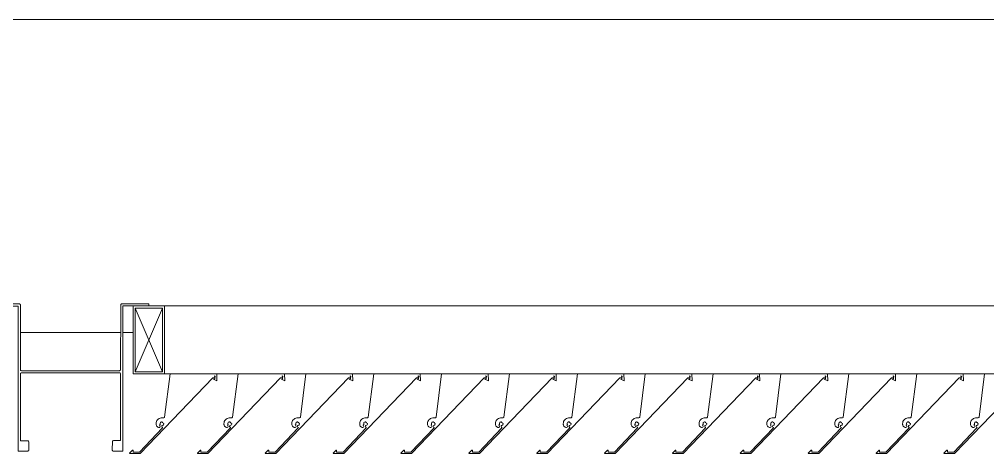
# Model space of a CAD drawing. Header units: millimetres. Extents: x -220592 to 404889, y -217665 to 38245.
# Drawn here: x 7576.42 to 7585.69, y -48110.8 to -48106.64 of the extents above; entities that cross this region are included whole.
import ezdxf

# ---------------------------------------------------------------- set-up
doc = ezdxf.new("R2010")
doc.units = ezdxf.units.MM
doc.linetypes.add('XKITLINE00', pattern=[0])
doc.layers.add('000 - 0_HIDE_OBJ_FRAMING_DEF_SUB_1', color=7, linetype='Continuous')
doc.layers.add('Part', color=7, linetype='Continuous', lineweight=0)

# ---------------------------------------------------------------- blocks, each defined once
blk = doc.blocks.new('*A13531')
at = {"layer": '000 - 0_HIDE_OBJ_FRAMING_DEF_SUB_1', "color": 7, "linetype": 'XKITLINE00', "lineweight": 0}
for p, q in [((-162.103449, 103.570891), (-142.373449, 103.570891)), ((-161.218257, 100.570891), (-160.258145, 100.570891)), ((-160.238579, 100.570891), (-160.138405, 100.570891))]:
    blk.add_line(p, q, dxfattribs=at)
blk = doc.blocks.new('*A13559')
at = {"layer": 'Part', "color": 7, "linetype": 'XKITLINE00', "lineweight": 0}
for p, q in [((-161.2248, 100.84434), (-161.488627, 100.845055)), ((-161.488627, 100.845055), (-161.488624, 100.825055)), ((-161.488624, 100.825055), (-161.238624, 100.825099)), ((-161.238624, 100.825099), (-161.238381, 99.435099)), ((-161.220312, 100.840658), (-161.2248, 100.84434)), ((-161.218625, 100.835102), (-161.220312, 100.840658)), ((-161.217755, 100.211276), (-161.218625, 100.835102)), ((-160.257865, 100.839097), (-160.258517, 100.21527)), ((-160.254183, 100.843585), (-160.257865, 100.839097)), ((-160.248627, 100.845272), (-160.254183, 100.843585)), ((-159.988627, 100.845317), (-160.248627, 100.845272)), ((-160.238624, 100.825273), (-159.988624, 100.825317)), ((-160.238381, 99.435273), (-160.238624, 100.825273)), ((-159.988624, 100.825317), (-159.988627, 100.845317)), ((-161.21851, 100.175102), (-161.216826, 100.180658)), ((-161.218399, 99.535102), (-161.21851, 100.175102)), ((-161.214072, 100.206788), (-161.217755, 100.211276)), ((-161.216826, 100.180658), (-161.212339, 100.184342)), ((-161.208516, 100.205104), (-161.214072, 100.206788)), ((-161.212339, 100.184342), (-160.268512, 100.185268)), ((-161.208516, 100.205104), (-160.268516, 100.205268)), ((-160.264689, 100.20603), (-160.268516, 100.205268)), ((-160.268512, 100.185268), (-160.262956, 100.183584)), ((-160.260202, 100.209714), (-160.264689, 100.20603)), ((-160.262956, 100.183584), (-160.259272, 100.179097)), ((-160.258517, 100.21527), (-160.260202, 100.209714)), ((-160.259272, 100.179097), (-160.258399, 99.53527)), ((-161.144572, 99.534354), (-161.218399, 99.535102)), ((-161.140083, 99.530672), (-161.144572, 99.534354)), ((-161.138397, 99.525116), (-161.140083, 99.530672)), ((-161.139143, 99.441289), (-161.138397, 99.525116)), ((-160.337636, 99.529083), (-160.338383, 99.445256)), ((-160.333954, 99.533571), (-160.337636, 99.529083)), ((-160.328399, 99.535258), (-160.333954, 99.533571)), ((-160.258399, 99.53527), (-160.328399, 99.535258)), ((-161.238381, 99.435099), (-161.148381, 99.435115)), ((-161.148381, 99.435115), (-161.142826, 99.436801)), ((-161.142826, 99.436801), (-161.139143, 99.441289)), ((-160.338383, 99.445256), (-160.336697, 99.439701)), ((-160.336697, 99.439701), (-160.332208, 99.436018)), ((-160.332208, 99.436018), (-160.238381, 99.435273))]:
    blk.add_line(p, q, dxfattribs=at)
blk = doc.blocks.new('*A13560')
at = {"layer": 'Part', "color": 7, "linetype": 'XKITLINE00', "lineweight": 0}
for p, q in [((-159.784201, 100.175799), (-159.837231, 99.761793)), ((-159.338531, 100.175791), (-159.784201, 100.175799)), ((-159.357322, 100.138896), (-159.360226, 100.155912)), ((-159.360226, 100.155912), (-159.353653, 100.153876)), ((-159.335909, 100.108106), (-159.338531, 100.175791)), ((-160.072111, 99.410877), (-159.375865, 100.135999)), ((-159.375865, 100.135999), (-159.357322, 100.138896)), ((-159.368984, 100.128764), (-159.369396, 100.123641)), ((-159.369396, 100.123641), (-159.335909, 100.108106)), ((-159.356793, 100.128893), (-159.368984, 100.128764)), ((-159.356793, 100.128893), (-159.353653, 100.153876)), ((-159.918205, 99.708016), (-159.91899, 99.697803)), ((-159.91899, 99.697803), (-159.918892, 99.691004)), ((-159.915582, 99.717917), (-159.918205, 99.708016)), ((-159.911209, 99.727179), (-159.915582, 99.717917)), ((-159.905231, 99.735496), (-159.911209, 99.727179)), ((-159.897844, 99.742592), (-159.905231, 99.735496)), ((-159.889294, 99.748232), (-159.897844, 99.742592)), ((-159.879864, 99.75223), (-159.889294, 99.748232)), ((-159.880851, 99.696314), (-159.880507, 99.702814)), ((-159.879946, 99.690396), (-159.880851, 99.696314)), ((-159.880507, 99.702814), (-159.877909, 99.708782)), ((-159.869865, 99.754453), (-159.879864, 99.75223)), ((-159.877909, 99.708782), (-159.873387, 99.713464)), ((-159.873387, 99.713464), (-159.867513, 99.716266)), ((-159.859629, 99.754828), (-159.869865, 99.754453)), ((-159.867513, 99.716266), (-159.861029, 99.716835)), ((-159.861029, 99.716835), (-159.859923, 99.709129)), ((-159.859923, 99.709129), (-159.852863, 99.710299)), ((-159.849495, 99.753342), (-159.859629, 99.754828)), ((-159.852863, 99.710299), (-159.851919, 99.703134)), ((-159.851919, 99.703134), (-159.844528, 99.700812)), ((-159.843972, 99.753581), (-159.849495, 99.753342)), ((-159.844951, 99.69414), (-159.847741, 99.688064)), ((-159.844528, 99.700812), (-159.844951, 99.69414)), ((-159.839421, 99.756718), (-159.843972, 99.753581)), ((-159.837231, 99.761793), (-159.839421, 99.756718)), ((-159.857075, 99.656928), (-160.078477, 99.425912)), ((-159.918892, 99.691004), (-159.918256, 99.685276)), ((-159.918256, 99.685276), (-159.916537, 99.679775)), ((-159.916537, 99.679775), (-159.913797, 99.674705)), ((-159.913797, 99.674705), (-159.910139, 99.670251)), ((-159.910139, 99.670251), (-159.905696, 99.66658)), ((-159.905696, 99.66658), (-159.900633, 99.663826)), ((-159.900633, 99.663826), (-159.895137, 99.662091)), ((-159.895137, 99.662091), (-159.887367, 99.661595)), ((-159.887367, 99.661595), (-159.881893, 99.664235)), ((-159.887334, 99.683555), (-159.882353, 99.685585)), ((-159.881862, 99.680613), (-159.887334, 99.683555)), ((-159.882353, 99.685585), (-159.879946, 99.690396)), ((-159.881893, 99.664235), (-159.878656, 99.669379)), ((-159.878644, 99.675456), (-159.881862, 99.680613)), ((-159.878656, 99.669379), (-159.878644, 99.675456)), ((-159.864258, 99.6761), (-159.864464, 99.670206)), ((-159.864464, 99.670206), (-159.86061, 99.665742)), ((-159.860101, 99.680283), (-159.864258, 99.6761)), ((-159.86061, 99.665742), (-159.855983, 99.662087)), ((-159.852527, 99.683397), (-159.860101, 99.680283)), ((-159.855983, 99.662087), (-159.857075, 99.656928)), ((-159.847741, 99.688064), (-159.852527, 99.683397)), ((-160.144842, 99.44476), (-160.17373, 99.416111)), ((-160.17373, 99.416111), (-160.171262, 99.41143)), ((-160.139921, 99.443675), (-160.144842, 99.44476)), ((-160.139824, 99.426255), (-160.139921, 99.443675)), ((-160.078477, 99.425912), (-160.139824, 99.426255)), ((-160.171262, 99.41143), (-160.072111, 99.410877))]:
    blk.add_line(p, q, dxfattribs=at)
blk = doc.blocks.new('*A13561')
at = {"layer": 'Part', "color": 7, "linetype": 'XKITLINE00', "lineweight": 0}
for p, q in [((-159.134201, 100.175799), (-159.187231, 99.761793)), ((-158.688531, 100.175791), (-159.134201, 100.175799)), ((-158.707322, 100.138896), (-158.710226, 100.155912)), ((-158.710226, 100.155912), (-158.703653, 100.153876)), ((-158.685909, 100.108106), (-158.688531, 100.175791)), ((-159.422111, 99.410877), (-158.725865, 100.135999)), ((-158.725865, 100.135999), (-158.707322, 100.138896)), ((-158.718984, 100.128764), (-158.719396, 100.123641)), ((-158.719396, 100.123641), (-158.685909, 100.108106)), ((-158.706793, 100.128893), (-158.718984, 100.128764)), ((-158.706793, 100.128893), (-158.703653, 100.153876)), ((-159.268205, 99.708016), (-159.26899, 99.697803)), ((-159.26899, 99.697803), (-159.268892, 99.691004)), ((-159.265582, 99.717917), (-159.268205, 99.708016)), ((-159.261209, 99.727179), (-159.265582, 99.717917)), ((-159.255231, 99.735496), (-159.261209, 99.727179)), ((-159.247844, 99.742592), (-159.255231, 99.735496)), ((-159.239294, 99.748232), (-159.247844, 99.742592)), ((-159.229864, 99.75223), (-159.239294, 99.748232)), ((-159.230851, 99.696314), (-159.230507, 99.702814)), ((-159.229946, 99.690396), (-159.230851, 99.696314)), ((-159.230507, 99.702814), (-159.227909, 99.708782)), ((-159.219865, 99.754453), (-159.229864, 99.75223)), ((-159.227909, 99.708782), (-159.223387, 99.713464)), ((-159.223387, 99.713464), (-159.217513, 99.716266)), ((-159.209629, 99.754828), (-159.219865, 99.754453)), ((-159.217513, 99.716266), (-159.211029, 99.716835)), ((-159.211029, 99.716835), (-159.209923, 99.709129)), ((-159.209923, 99.709129), (-159.202863, 99.710299)), ((-159.199495, 99.753342), (-159.209629, 99.754828)), ((-159.202863, 99.710299), (-159.201919, 99.703134)), ((-159.201919, 99.703134), (-159.194528, 99.700812)), ((-159.193972, 99.753581), (-159.199495, 99.753342)), ((-159.194951, 99.69414), (-159.197741, 99.688064)), ((-159.194528, 99.700812), (-159.194951, 99.69414)), ((-159.189421, 99.756718), (-159.193972, 99.753581)), ((-159.187231, 99.761793), (-159.189421, 99.756718)), ((-159.207075, 99.656928), (-159.428477, 99.425912)), ((-159.268892, 99.691004), (-159.268256, 99.685276)), ((-159.268256, 99.685276), (-159.266537, 99.679775)), ((-159.266537, 99.679775), (-159.263797, 99.674705)), ((-159.263797, 99.674705), (-159.260139, 99.670251)), ((-159.260139, 99.670251), (-159.255696, 99.66658)), ((-159.255696, 99.66658), (-159.250633, 99.663826)), ((-159.250633, 99.663826), (-159.245137, 99.662091)), ((-159.245137, 99.662091), (-159.237367, 99.661595)), ((-159.237367, 99.661595), (-159.231893, 99.664235)), ((-159.237334, 99.683555), (-159.232353, 99.685585)), ((-159.231862, 99.680613), (-159.237334, 99.683555)), ((-159.232353, 99.685585), (-159.229946, 99.690396)), ((-159.231893, 99.664235), (-159.228656, 99.669379)), ((-159.228644, 99.675456), (-159.231862, 99.680613)), ((-159.228656, 99.669379), (-159.228644, 99.675456)), ((-159.214258, 99.6761), (-159.214464, 99.670206)), ((-159.214464, 99.670206), (-159.21061, 99.665742)), ((-159.210101, 99.680283), (-159.214258, 99.6761)), ((-159.21061, 99.665742), (-159.205983, 99.662087)), ((-159.202527, 99.683397), (-159.210101, 99.680283)), ((-159.205983, 99.662087), (-159.207075, 99.656928)), ((-159.197741, 99.688064), (-159.202527, 99.683397)), ((-159.494842, 99.44476), (-159.52373, 99.416111)), ((-159.52373, 99.416111), (-159.521262, 99.41143)), ((-159.489921, 99.443675), (-159.494842, 99.44476)), ((-159.489824, 99.426255), (-159.489921, 99.443675)), ((-159.428477, 99.425912), (-159.489824, 99.426255)), ((-159.521262, 99.41143), (-159.422111, 99.410877))]:
    blk.add_line(p, q, dxfattribs=at)
blk = doc.blocks.new('*A13562')
at = {"layer": 'Part', "color": 7, "linetype": 'XKITLINE00', "lineweight": 0}
for p, q in [((-158.484201, 100.175799), (-158.537231, 99.761793)), ((-158.038531, 100.175791), (-158.484201, 100.175799)), ((-158.057322, 100.138896), (-158.060226, 100.155912)), ((-158.060226, 100.155912), (-158.053653, 100.153876)), ((-158.035909, 100.108106), (-158.038531, 100.175791)), ((-158.772111, 99.410877), (-158.075865, 100.135999)), ((-158.075865, 100.135999), (-158.057322, 100.138896)), ((-158.068984, 100.128764), (-158.069396, 100.123641)), ((-158.069396, 100.123641), (-158.035909, 100.108106)), ((-158.056793, 100.128893), (-158.068984, 100.128764)), ((-158.056793, 100.128893), (-158.053653, 100.153876)), ((-158.618205, 99.708016), (-158.61899, 99.697803)), ((-158.61899, 99.697803), (-158.618892, 99.691004)), ((-158.615582, 99.717917), (-158.618205, 99.708016)), ((-158.611209, 99.727179), (-158.615582, 99.717917)), ((-158.605231, 99.735496), (-158.611209, 99.727179)), ((-158.597844, 99.742592), (-158.605231, 99.735496)), ((-158.589294, 99.748232), (-158.597844, 99.742592)), ((-158.579864, 99.75223), (-158.589294, 99.748232)), ((-158.580851, 99.696314), (-158.580507, 99.702814)), ((-158.579946, 99.690396), (-158.580851, 99.696314)), ((-158.580507, 99.702814), (-158.577909, 99.708782)), ((-158.569865, 99.754453), (-158.579864, 99.75223)), ((-158.577909, 99.708782), (-158.573387, 99.713464)), ((-158.573387, 99.713464), (-158.567513, 99.716266)), ((-158.559629, 99.754828), (-158.569865, 99.754453)), ((-158.567513, 99.716266), (-158.561029, 99.716835)), ((-158.561029, 99.716835), (-158.559923, 99.709129)), ((-158.559923, 99.709129), (-158.552863, 99.710299)), ((-158.549495, 99.753342), (-158.559629, 99.754828)), ((-158.552863, 99.710299), (-158.551919, 99.703134)), ((-158.551919, 99.703134), (-158.544528, 99.700812)), ((-158.543972, 99.753581), (-158.549495, 99.753342)), ((-158.544951, 99.69414), (-158.547741, 99.688064)), ((-158.544528, 99.700812), (-158.544951, 99.69414)), ((-158.539421, 99.756718), (-158.543972, 99.753581)), ((-158.537231, 99.761793), (-158.539421, 99.756718)), ((-158.557075, 99.656928), (-158.778477, 99.425912)), ((-158.618892, 99.691004), (-158.618256, 99.685276)), ((-158.618256, 99.685276), (-158.616537, 99.679775)), ((-158.616537, 99.679775), (-158.613797, 99.674705)), ((-158.613797, 99.674705), (-158.610139, 99.670251)), ((-158.610139, 99.670251), (-158.605696, 99.66658)), ((-158.605696, 99.66658), (-158.600633, 99.663826)), ((-158.600633, 99.663826), (-158.595137, 99.662091)), ((-158.595137, 99.662091), (-158.587367, 99.661595)), ((-158.587367, 99.661595), (-158.581893, 99.664235)), ((-158.587334, 99.683555), (-158.582353, 99.685585)), ((-158.581862, 99.680613), (-158.587334, 99.683555)), ((-158.582353, 99.685585), (-158.579946, 99.690396)), ((-158.581893, 99.664235), (-158.578656, 99.669379)), ((-158.578644, 99.675456), (-158.581862, 99.680613)), ((-158.578656, 99.669379), (-158.578644, 99.675456)), ((-158.564258, 99.6761), (-158.564464, 99.670206)), ((-158.564464, 99.670206), (-158.56061, 99.665742)), ((-158.560101, 99.680283), (-158.564258, 99.6761)), ((-158.56061, 99.665742), (-158.555983, 99.662087)), ((-158.552527, 99.683397), (-158.560101, 99.680283)), ((-158.555983, 99.662087), (-158.557075, 99.656928)), ((-158.547741, 99.688064), (-158.552527, 99.683397)), ((-158.844842, 99.44476), (-158.87373, 99.416111)), ((-158.87373, 99.416111), (-158.871262, 99.41143)), ((-158.839921, 99.443675), (-158.844842, 99.44476)), ((-158.839824, 99.426255), (-158.839921, 99.443675)), ((-158.778477, 99.425912), (-158.839824, 99.426255)), ((-158.871262, 99.41143), (-158.772111, 99.410877))]:
    blk.add_line(p, q, dxfattribs=at)
blk = doc.blocks.new('*A13567')
at = {"layer": 'Part', "color": 7, "linetype": 'XKITLINE00', "lineweight": 0}
for p, q in [((-157.834201, 100.175799), (-157.887231, 99.761793)), ((-157.388531, 100.175791), (-157.834201, 100.175799)), ((-157.407322, 100.138896), (-157.410226, 100.155912)), ((-157.410226, 100.155912), (-157.403653, 100.153876)), ((-157.385909, 100.108106), (-157.388531, 100.175791)), ((-158.122111, 99.410877), (-157.425865, 100.135999)), ((-157.425865, 100.135999), (-157.407322, 100.138896)), ((-157.418984, 100.128764), (-157.419396, 100.123641)), ((-157.419396, 100.123641), (-157.385909, 100.108106)), ((-157.406793, 100.128893), (-157.418984, 100.128764)), ((-157.406793, 100.128893), (-157.403653, 100.153876)), ((-157.968205, 99.708016), (-157.96899, 99.697803)), ((-157.96899, 99.697803), (-157.968892, 99.691004)), ((-157.965582, 99.717917), (-157.968205, 99.708016)), ((-157.961209, 99.727179), (-157.965582, 99.717917)), ((-157.955231, 99.735496), (-157.961209, 99.727179)), ((-157.947844, 99.742592), (-157.955231, 99.735496)), ((-157.939294, 99.748232), (-157.947844, 99.742592)), ((-157.929864, 99.75223), (-157.939294, 99.748232)), ((-157.930851, 99.696314), (-157.930507, 99.702814)), ((-157.929946, 99.690396), (-157.930851, 99.696314)), ((-157.930507, 99.702814), (-157.927909, 99.708782)), ((-157.919865, 99.754453), (-157.929864, 99.75223)), ((-157.927909, 99.708782), (-157.923387, 99.713464)), ((-157.923387, 99.713464), (-157.917513, 99.716266)), ((-157.909629, 99.754828), (-157.919865, 99.754453)), ((-157.917513, 99.716266), (-157.911029, 99.716835)), ((-157.911029, 99.716835), (-157.909923, 99.709129)), ((-157.909923, 99.709129), (-157.902863, 99.710299)), ((-157.899495, 99.753342), (-157.909629, 99.754828)), ((-157.902863, 99.710299), (-157.901919, 99.703134)), ((-157.901919, 99.703134), (-157.894528, 99.700812)), ((-157.893972, 99.753581), (-157.899495, 99.753342)), ((-157.894951, 99.69414), (-157.897741, 99.688064)), ((-157.894528, 99.700812), (-157.894951, 99.69414)), ((-157.889421, 99.756718), (-157.893972, 99.753581)), ((-157.887231, 99.761793), (-157.889421, 99.756718)), ((-157.907075, 99.656928), (-158.128477, 99.425912)), ((-157.968892, 99.691004), (-157.968256, 99.685276)), ((-157.968256, 99.685276), (-157.966537, 99.679775)), ((-157.966537, 99.679775), (-157.963797, 99.674705)), ((-157.963797, 99.674705), (-157.960139, 99.670251)), ((-157.960139, 99.670251), (-157.955696, 99.66658)), ((-157.955696, 99.66658), (-157.950633, 99.663826)), ((-157.950633, 99.663826), (-157.945137, 99.662091)), ((-157.945137, 99.662091), (-157.937367, 99.661595)), ((-157.937367, 99.661595), (-157.931893, 99.664235)), ((-157.937334, 99.683555), (-157.932353, 99.685585)), ((-157.931862, 99.680613), (-157.937334, 99.683555)), ((-157.932353, 99.685585), (-157.929946, 99.690396)), ((-157.931893, 99.664235), (-157.928656, 99.669379)), ((-157.928644, 99.675456), (-157.931862, 99.680613)), ((-157.928656, 99.669379), (-157.928644, 99.675456)), ((-157.914258, 99.6761), (-157.914464, 99.670206)), ((-157.914464, 99.670206), (-157.91061, 99.665742)), ((-157.910101, 99.680283), (-157.914258, 99.6761)), ((-157.91061, 99.665742), (-157.905983, 99.662087)), ((-157.902527, 99.683397), (-157.910101, 99.680283)), ((-157.905983, 99.662087), (-157.907075, 99.656928)), ((-157.897741, 99.688064), (-157.902527, 99.683397)), ((-158.194842, 99.44476), (-158.22373, 99.416111)), ((-158.22373, 99.416111), (-158.221262, 99.41143)), ((-158.189921, 99.443675), (-158.194842, 99.44476)), ((-158.189824, 99.426255), (-158.189921, 99.443675)), ((-158.128477, 99.425912), (-158.189824, 99.426255)), ((-158.221262, 99.41143), (-158.122111, 99.410877))]:
    blk.add_line(p, q, dxfattribs=at)
blk = doc.blocks.new('*A13568')
at = {"layer": 'Part', "color": 7, "linetype": 'XKITLINE00', "lineweight": 0}
for p, q in [((-157.184201, 100.175799), (-157.237231, 99.761793)), ((-156.738531, 100.175791), (-157.184201, 100.175799)), ((-156.757322, 100.138896), (-156.760226, 100.155912)), ((-156.760226, 100.155912), (-156.753653, 100.153876)), ((-156.735909, 100.108106), (-156.738531, 100.175791)), ((-157.472111, 99.410877), (-156.775865, 100.135999)), ((-156.775865, 100.135999), (-156.757322, 100.138896)), ((-156.768984, 100.128764), (-156.769396, 100.123641)), ((-156.769396, 100.123641), (-156.735909, 100.108106)), ((-156.756793, 100.128893), (-156.768984, 100.128764)), ((-156.756793, 100.128893), (-156.753653, 100.153876)), ((-157.318205, 99.708016), (-157.31899, 99.697803)), ((-157.31899, 99.697803), (-157.318892, 99.691004)), ((-157.315582, 99.717917), (-157.318205, 99.708016)), ((-157.311209, 99.727179), (-157.315582, 99.717917)), ((-157.305231, 99.735496), (-157.311209, 99.727179)), ((-157.297844, 99.742592), (-157.305231, 99.735496)), ((-157.289294, 99.748232), (-157.297844, 99.742592)), ((-157.279864, 99.75223), (-157.289294, 99.748232)), ((-157.280851, 99.696314), (-157.280507, 99.702814)), ((-157.279946, 99.690396), (-157.280851, 99.696314)), ((-157.280507, 99.702814), (-157.277909, 99.708782)), ((-157.269865, 99.754453), (-157.279864, 99.75223)), ((-157.277909, 99.708782), (-157.273387, 99.713464)), ((-157.273387, 99.713464), (-157.267513, 99.716266)), ((-157.259629, 99.754828), (-157.269865, 99.754453)), ((-157.267513, 99.716266), (-157.261029, 99.716835)), ((-157.261029, 99.716835), (-157.259923, 99.709129)), ((-157.259923, 99.709129), (-157.252863, 99.710299)), ((-157.249495, 99.753342), (-157.259629, 99.754828)), ((-157.252863, 99.710299), (-157.251919, 99.703134)), ((-157.251919, 99.703134), (-157.244528, 99.700812)), ((-157.243972, 99.753581), (-157.249495, 99.753342)), ((-157.244951, 99.69414), (-157.247741, 99.688064)), ((-157.244528, 99.700812), (-157.244951, 99.69414)), ((-157.239421, 99.756718), (-157.243972, 99.753581)), ((-157.237231, 99.761793), (-157.239421, 99.756718)), ((-157.257075, 99.656928), (-157.478477, 99.425912)), ((-157.318892, 99.691004), (-157.318256, 99.685276)), ((-157.318256, 99.685276), (-157.316537, 99.679775)), ((-157.316537, 99.679775), (-157.313797, 99.674705)), ((-157.313797, 99.674705), (-157.310139, 99.670251)), ((-157.310139, 99.670251), (-157.305696, 99.66658)), ((-157.305696, 99.66658), (-157.300633, 99.663826)), ((-157.300633, 99.663826), (-157.295137, 99.662091)), ((-157.295137, 99.662091), (-157.287367, 99.661595)), ((-157.287367, 99.661595), (-157.281893, 99.664235)), ((-157.287334, 99.683555), (-157.282353, 99.685585)), ((-157.281862, 99.680613), (-157.287334, 99.683555)), ((-157.282353, 99.685585), (-157.279946, 99.690396)), ((-157.281893, 99.664235), (-157.278656, 99.669379)), ((-157.278644, 99.675456), (-157.281862, 99.680613)), ((-157.278656, 99.669379), (-157.278644, 99.675456)), ((-157.264258, 99.6761), (-157.264464, 99.670206)), ((-157.264464, 99.670206), (-157.26061, 99.665742)), ((-157.260101, 99.680283), (-157.264258, 99.6761)), ((-157.26061, 99.665742), (-157.255983, 99.662087)), ((-157.252527, 99.683397), (-157.260101, 99.680283)), ((-157.255983, 99.662087), (-157.257075, 99.656928)), ((-157.247741, 99.688064), (-157.252527, 99.683397)), ((-157.544842, 99.44476), (-157.57373, 99.416111)), ((-157.57373, 99.416111), (-157.571262, 99.41143)), ((-157.539921, 99.443675), (-157.544842, 99.44476)), ((-157.539824, 99.426255), (-157.539921, 99.443675)), ((-157.478477, 99.425912), (-157.539824, 99.426255)), ((-157.571262, 99.41143), (-157.472111, 99.410877))]:
    blk.add_line(p, q, dxfattribs=at)
blk = doc.blocks.new('*A13569')
at = {"layer": 'Part', "color": 7, "linetype": 'XKITLINE00', "lineweight": 0}
for p, q in [((-156.534201, 100.175799), (-156.587231, 99.761793)), ((-156.088531, 100.175791), (-156.534201, 100.175799)), ((-156.107322, 100.138896), (-156.110226, 100.155912)), ((-156.110226, 100.155912), (-156.103653, 100.153876)), ((-156.085909, 100.108106), (-156.088531, 100.175791)), ((-156.822111, 99.410877), (-156.125865, 100.135999)), ((-156.125865, 100.135999), (-156.107322, 100.138896)), ((-156.118984, 100.128764), (-156.119396, 100.123641)), ((-156.119396, 100.123641), (-156.085909, 100.108106)), ((-156.106793, 100.128893), (-156.118984, 100.128764)), ((-156.106793, 100.128893), (-156.103653, 100.153876)), ((-156.668205, 99.708016), (-156.66899, 99.697803)), ((-156.66899, 99.697803), (-156.668892, 99.691004)), ((-156.665582, 99.717917), (-156.668205, 99.708016)), ((-156.661209, 99.727179), (-156.665582, 99.717917)), ((-156.655231, 99.735496), (-156.661209, 99.727179)), ((-156.647844, 99.742592), (-156.655231, 99.735496)), ((-156.639294, 99.748232), (-156.647844, 99.742592)), ((-156.629864, 99.75223), (-156.639294, 99.748232)), ((-156.630851, 99.696314), (-156.630507, 99.702814)), ((-156.629946, 99.690396), (-156.630851, 99.696314)), ((-156.630507, 99.702814), (-156.627909, 99.708782)), ((-156.619865, 99.754453), (-156.629864, 99.75223)), ((-156.627909, 99.708782), (-156.623387, 99.713464)), ((-156.623387, 99.713464), (-156.617513, 99.716266)), ((-156.609629, 99.754828), (-156.619865, 99.754453)), ((-156.617513, 99.716266), (-156.611029, 99.716835)), ((-156.611029, 99.716835), (-156.609923, 99.709129)), ((-156.609923, 99.709129), (-156.602863, 99.710299)), ((-156.599495, 99.753342), (-156.609629, 99.754828)), ((-156.602863, 99.710299), (-156.601919, 99.703134)), ((-156.601919, 99.703134), (-156.594528, 99.700812)), ((-156.593972, 99.753581), (-156.599495, 99.753342)), ((-156.594951, 99.69414), (-156.597741, 99.688064)), ((-156.594528, 99.700812), (-156.594951, 99.69414)), ((-156.589421, 99.756718), (-156.593972, 99.753581)), ((-156.587231, 99.761793), (-156.589421, 99.756718)), ((-156.607075, 99.656928), (-156.828477, 99.425912)), ((-156.668892, 99.691004), (-156.668256, 99.685276)), ((-156.668256, 99.685276), (-156.666537, 99.679775)), ((-156.666537, 99.679775), (-156.663797, 99.674705)), ((-156.663797, 99.674705), (-156.660139, 99.670251)), ((-156.660139, 99.670251), (-156.655696, 99.66658)), ((-156.655696, 99.66658), (-156.650633, 99.663826)), ((-156.650633, 99.663826), (-156.645137, 99.662091)), ((-156.645137, 99.662091), (-156.637367, 99.661595)), ((-156.637367, 99.661595), (-156.631893, 99.664235)), ((-156.637334, 99.683555), (-156.632353, 99.685585)), ((-156.631862, 99.680613), (-156.637334, 99.683555)), ((-156.632353, 99.685585), (-156.629946, 99.690396)), ((-156.631893, 99.664235), (-156.628656, 99.669379)), ((-156.628644, 99.675456), (-156.631862, 99.680613)), ((-156.628656, 99.669379), (-156.628644, 99.675456)), ((-156.614258, 99.6761), (-156.614464, 99.670206)), ((-156.614464, 99.670206), (-156.61061, 99.665742)), ((-156.610101, 99.680283), (-156.614258, 99.6761)), ((-156.61061, 99.665742), (-156.605983, 99.662087)), ((-156.602527, 99.683397), (-156.610101, 99.680283)), ((-156.605983, 99.662087), (-156.607075, 99.656928)), ((-156.597741, 99.688064), (-156.602527, 99.683397)), ((-156.894842, 99.44476), (-156.92373, 99.416111)), ((-156.92373, 99.416111), (-156.921262, 99.41143)), ((-156.889921, 99.443675), (-156.894842, 99.44476)), ((-156.889824, 99.426255), (-156.889921, 99.443675)), ((-156.828477, 99.425912), (-156.889824, 99.426255)), ((-156.921262, 99.41143), (-156.822111, 99.410877))]:
    blk.add_line(p, q, dxfattribs=at)
blk = doc.blocks.new('*A13570')
at = {"layer": 'Part', "color": 7, "linetype": 'XKITLINE00', "lineweight": 0}
for p, q in [((-155.884201, 100.175799), (-155.937231, 99.761793)), ((-155.438531, 100.175791), (-155.884201, 100.175799)), ((-155.457322, 100.138896), (-155.460226, 100.155912)), ((-155.460226, 100.155912), (-155.453653, 100.153876)), ((-155.435909, 100.108106), (-155.438531, 100.175791)), ((-156.172111, 99.410877), (-155.475865, 100.135999)), ((-155.475865, 100.135999), (-155.457322, 100.138896)), ((-155.468984, 100.128764), (-155.469396, 100.123641)), ((-155.469396, 100.123641), (-155.435909, 100.108106)), ((-155.456793, 100.128893), (-155.468984, 100.128764)), ((-155.456793, 100.128893), (-155.453653, 100.153876)), ((-156.018205, 99.708016), (-156.01899, 99.697803)), ((-156.01899, 99.697803), (-156.018892, 99.691004)), ((-156.015582, 99.717917), (-156.018205, 99.708016)), ((-156.011209, 99.727179), (-156.015582, 99.717917)), ((-156.005231, 99.735496), (-156.011209, 99.727179)), ((-155.997844, 99.742592), (-156.005231, 99.735496)), ((-155.989294, 99.748232), (-155.997844, 99.742592)), ((-155.979864, 99.75223), (-155.989294, 99.748232)), ((-155.980851, 99.696314), (-155.980507, 99.702814)), ((-155.979946, 99.690396), (-155.980851, 99.696314)), ((-155.980507, 99.702814), (-155.977909, 99.708782)), ((-155.969865, 99.754453), (-155.979864, 99.75223)), ((-155.977909, 99.708782), (-155.973387, 99.713464)), ((-155.973387, 99.713464), (-155.967513, 99.716266)), ((-155.959629, 99.754828), (-155.969865, 99.754453)), ((-155.967513, 99.716266), (-155.961029, 99.716835)), ((-155.961029, 99.716835), (-155.959923, 99.709129)), ((-155.959923, 99.709129), (-155.952863, 99.710299)), ((-155.949495, 99.753342), (-155.959629, 99.754828)), ((-155.952863, 99.710299), (-155.951919, 99.703134)), ((-155.951919, 99.703134), (-155.944528, 99.700812)), ((-155.943972, 99.753581), (-155.949495, 99.753342)), ((-155.944951, 99.69414), (-155.947741, 99.688064)), ((-155.944528, 99.700812), (-155.944951, 99.69414)), ((-155.939421, 99.756718), (-155.943972, 99.753581)), ((-155.937231, 99.761793), (-155.939421, 99.756718)), ((-155.957075, 99.656928), (-156.178477, 99.425912)), ((-156.018892, 99.691004), (-156.018256, 99.685276)), ((-156.018256, 99.685276), (-156.016537, 99.679775)), ((-156.016537, 99.679775), (-156.013797, 99.674705)), ((-156.013797, 99.674705), (-156.010139, 99.670251)), ((-156.010139, 99.670251), (-156.005696, 99.66658)), ((-156.005696, 99.66658), (-156.000633, 99.663826)), ((-156.000633, 99.663826), (-155.995137, 99.662091)), ((-155.995137, 99.662091), (-155.987367, 99.661595)), ((-155.987367, 99.661595), (-155.981893, 99.664235)), ((-155.987334, 99.683555), (-155.982353, 99.685585)), ((-155.981862, 99.680613), (-155.987334, 99.683555)), ((-155.982353, 99.685585), (-155.979946, 99.690396)), ((-155.981893, 99.664235), (-155.978656, 99.669379)), ((-155.978644, 99.675456), (-155.981862, 99.680613)), ((-155.978656, 99.669379), (-155.978644, 99.675456)), ((-155.964258, 99.6761), (-155.964464, 99.670206)), ((-155.964464, 99.670206), (-155.96061, 99.665742)), ((-155.960101, 99.680283), (-155.964258, 99.6761)), ((-155.96061, 99.665742), (-155.955983, 99.662087)), ((-155.952527, 99.683397), (-155.960101, 99.680283)), ((-155.955983, 99.662087), (-155.957075, 99.656928)), ((-155.947741, 99.688064), (-155.952527, 99.683397)), ((-156.244842, 99.44476), (-156.27373, 99.416111)), ((-156.27373, 99.416111), (-156.271262, 99.41143)), ((-156.239921, 99.443675), (-156.244842, 99.44476)), ((-156.239824, 99.426255), (-156.239921, 99.443675)), ((-156.178477, 99.425912), (-156.239824, 99.426255)), ((-156.271262, 99.41143), (-156.172111, 99.410877))]:
    blk.add_line(p, q, dxfattribs=at)
blk = doc.blocks.new('*A13571')
at = {"layer": 'Part', "color": 7, "linetype": 'XKITLINE00', "lineweight": 0}
for p, q in [((-155.234201, 100.175799), (-155.287231, 99.761793)), ((-154.788531, 100.175791), (-155.234201, 100.175799)), ((-154.807322, 100.138896), (-154.810226, 100.155912)), ((-154.810226, 100.155912), (-154.803653, 100.153876)), ((-154.785909, 100.108106), (-154.788531, 100.175791)), ((-155.522111, 99.410877), (-154.825865, 100.135999)), ((-154.825865, 100.135999), (-154.807322, 100.138896)), ((-154.818984, 100.128764), (-154.819396, 100.123641)), ((-154.819396, 100.123641), (-154.785909, 100.108106)), ((-154.806793, 100.128893), (-154.818984, 100.128764)), ((-154.806793, 100.128893), (-154.803653, 100.153876)), ((-155.368205, 99.708016), (-155.36899, 99.697803)), ((-155.36899, 99.697803), (-155.368892, 99.691004)), ((-155.365582, 99.717917), (-155.368205, 99.708016)), ((-155.361209, 99.727179), (-155.365582, 99.717917)), ((-155.355231, 99.735496), (-155.361209, 99.727179)), ((-155.347844, 99.742592), (-155.355231, 99.735496)), ((-155.339294, 99.748232), (-155.347844, 99.742592)), ((-155.329864, 99.75223), (-155.339294, 99.748232)), ((-155.330851, 99.696314), (-155.330507, 99.702814)), ((-155.329946, 99.690396), (-155.330851, 99.696314)), ((-155.330507, 99.702814), (-155.327909, 99.708782)), ((-155.319865, 99.754453), (-155.329864, 99.75223)), ((-155.327909, 99.708782), (-155.323387, 99.713464)), ((-155.323387, 99.713464), (-155.317513, 99.716266)), ((-155.309629, 99.754828), (-155.319865, 99.754453)), ((-155.317513, 99.716266), (-155.311029, 99.716835)), ((-155.311029, 99.716835), (-155.309923, 99.709129)), ((-155.309923, 99.709129), (-155.302863, 99.710299)), ((-155.299495, 99.753342), (-155.309629, 99.754828)), ((-155.302863, 99.710299), (-155.301919, 99.703134)), ((-155.301919, 99.703134), (-155.294528, 99.700812)), ((-155.293972, 99.753581), (-155.299495, 99.753342)), ((-155.294951, 99.69414), (-155.297741, 99.688064)), ((-155.294528, 99.700812), (-155.294951, 99.69414)), ((-155.289421, 99.756718), (-155.293972, 99.753581)), ((-155.287231, 99.761793), (-155.289421, 99.756718)), ((-155.307075, 99.656928), (-155.528477, 99.425912)), ((-155.368892, 99.691004), (-155.368256, 99.685276)), ((-155.368256, 99.685276), (-155.366537, 99.679775)), ((-155.366537, 99.679775), (-155.363797, 99.674705)), ((-155.363797, 99.674705), (-155.360139, 99.670251)), ((-155.360139, 99.670251), (-155.355696, 99.66658)), ((-155.355696, 99.66658), (-155.350633, 99.663826)), ((-155.350633, 99.663826), (-155.345137, 99.662091)), ((-155.345137, 99.662091), (-155.337367, 99.661595)), ((-155.337367, 99.661595), (-155.331893, 99.664235)), ((-155.337334, 99.683555), (-155.332353, 99.685585)), ((-155.331862, 99.680613), (-155.337334, 99.683555)), ((-155.332353, 99.685585), (-155.329946, 99.690396)), ((-155.331893, 99.664235), (-155.328656, 99.669379)), ((-155.328644, 99.675456), (-155.331862, 99.680613)), ((-155.328656, 99.669379), (-155.328644, 99.675456)), ((-155.314258, 99.6761), (-155.314464, 99.670206)), ((-155.314464, 99.670206), (-155.31061, 99.665742)), ((-155.310101, 99.680283), (-155.314258, 99.6761)), ((-155.31061, 99.665742), (-155.305983, 99.662087)), ((-155.302527, 99.683397), (-155.310101, 99.680283)), ((-155.305983, 99.662087), (-155.307075, 99.656928)), ((-155.297741, 99.688064), (-155.302527, 99.683397)), ((-155.594842, 99.44476), (-155.62373, 99.416111)), ((-155.62373, 99.416111), (-155.621262, 99.41143)), ((-155.589921, 99.443675), (-155.594842, 99.44476)), ((-155.589824, 99.426255), (-155.589921, 99.443675)), ((-155.528477, 99.425912), (-155.589824, 99.426255)), ((-155.621262, 99.41143), (-155.522111, 99.410877))]:
    blk.add_line(p, q, dxfattribs=at)
blk = doc.blocks.new('*A13572')
at = {"layer": 'Part', "color": 7, "linetype": 'XKITLINE00', "lineweight": 0}
for p, q in [((-154.584201, 100.175799), (-154.637231, 99.761793)), ((-154.138531, 100.175791), (-154.584201, 100.175799)), ((-154.157322, 100.138896), (-154.160226, 100.155912)), ((-154.160226, 100.155912), (-154.153653, 100.153876)), ((-154.135909, 100.108106), (-154.138531, 100.175791)), ((-154.872111, 99.410877), (-154.175865, 100.135999)), ((-154.175865, 100.135999), (-154.157322, 100.138896)), ((-154.168984, 100.128764), (-154.169396, 100.123641)), ((-154.169396, 100.123641), (-154.135909, 100.108106)), ((-154.156793, 100.128893), (-154.168984, 100.128764)), ((-154.156793, 100.128893), (-154.153653, 100.153876)), ((-154.718205, 99.708016), (-154.71899, 99.697803)), ((-154.71899, 99.697803), (-154.718892, 99.691004)), ((-154.715582, 99.717917), (-154.718205, 99.708016)), ((-154.711209, 99.727179), (-154.715582, 99.717917)), ((-154.705231, 99.735496), (-154.711209, 99.727179)), ((-154.697844, 99.742592), (-154.705231, 99.735496)), ((-154.689294, 99.748232), (-154.697844, 99.742592)), ((-154.679864, 99.75223), (-154.689294, 99.748232)), ((-154.680851, 99.696314), (-154.680507, 99.702814)), ((-154.679946, 99.690396), (-154.680851, 99.696314)), ((-154.680507, 99.702814), (-154.677909, 99.708782)), ((-154.669865, 99.754453), (-154.679864, 99.75223)), ((-154.677909, 99.708782), (-154.673387, 99.713464)), ((-154.673387, 99.713464), (-154.667513, 99.716266)), ((-154.659629, 99.754828), (-154.669865, 99.754453)), ((-154.667513, 99.716266), (-154.661029, 99.716835)), ((-154.661029, 99.716835), (-154.659923, 99.709129)), ((-154.659923, 99.709129), (-154.652863, 99.710299)), ((-154.649495, 99.753342), (-154.659629, 99.754828)), ((-154.652863, 99.710299), (-154.651919, 99.703134)), ((-154.651919, 99.703134), (-154.644528, 99.700812)), ((-154.643972, 99.753581), (-154.649495, 99.753342)), ((-154.644951, 99.69414), (-154.647741, 99.688064)), ((-154.644528, 99.700812), (-154.644951, 99.69414)), ((-154.639421, 99.756718), (-154.643972, 99.753581)), ((-154.637231, 99.761793), (-154.639421, 99.756718)), ((-154.657075, 99.656928), (-154.878477, 99.425912)), ((-154.718892, 99.691004), (-154.718256, 99.685276)), ((-154.718256, 99.685276), (-154.716537, 99.679775)), ((-154.716537, 99.679775), (-154.713797, 99.674705)), ((-154.713797, 99.674705), (-154.710139, 99.670251)), ((-154.710139, 99.670251), (-154.705696, 99.66658)), ((-154.705696, 99.66658), (-154.700633, 99.663826)), ((-154.700633, 99.663826), (-154.695137, 99.662091)), ((-154.695137, 99.662091), (-154.687367, 99.661595)), ((-154.687367, 99.661595), (-154.681893, 99.664235)), ((-154.687334, 99.683555), (-154.682353, 99.685585)), ((-154.681862, 99.680613), (-154.687334, 99.683555)), ((-154.682353, 99.685585), (-154.679946, 99.690396)), ((-154.681893, 99.664235), (-154.678656, 99.669379)), ((-154.678644, 99.675456), (-154.681862, 99.680613)), ((-154.678656, 99.669379), (-154.678644, 99.675456)), ((-154.664258, 99.6761), (-154.664464, 99.670206)), ((-154.664464, 99.670206), (-154.66061, 99.665742)), ((-154.660101, 99.680283), (-154.664258, 99.6761)), ((-154.66061, 99.665742), (-154.655983, 99.662087)), ((-154.652527, 99.683397), (-154.660101, 99.680283)), ((-154.655983, 99.662087), (-154.657075, 99.656928)), ((-154.647741, 99.688064), (-154.652527, 99.683397)), ((-154.944842, 99.44476), (-154.97373, 99.416111)), ((-154.97373, 99.416111), (-154.971262, 99.41143)), ((-154.939921, 99.443675), (-154.944842, 99.44476)), ((-154.939824, 99.426255), (-154.939921, 99.443675)), ((-154.878477, 99.425912), (-154.939824, 99.426255)), ((-154.971262, 99.41143), (-154.872111, 99.410877))]:
    blk.add_line(p, q, dxfattribs=at)
blk = doc.blocks.new('*A13573')
at = {"layer": 'Part', "color": 7, "linetype": 'XKITLINE00', "lineweight": 0}
for p, q in [((-153.934201, 100.175799), (-153.987231, 99.761793)), ((-153.488531, 100.175791), (-153.934201, 100.175799)), ((-153.507322, 100.138896), (-153.510226, 100.155912)), ((-153.510226, 100.155912), (-153.503653, 100.153876)), ((-153.485909, 100.108106), (-153.488531, 100.175791)), ((-154.222111, 99.410877), (-153.525865, 100.135999)), ((-153.525865, 100.135999), (-153.507322, 100.138896)), ((-153.518984, 100.128764), (-153.519396, 100.123641)), ((-153.519396, 100.123641), (-153.485909, 100.108106)), ((-153.506793, 100.128893), (-153.518984, 100.128764)), ((-153.506793, 100.128893), (-153.503653, 100.153876)), ((-154.068205, 99.708016), (-154.06899, 99.697803)), ((-154.06899, 99.697803), (-154.068892, 99.691004)), ((-154.065582, 99.717917), (-154.068205, 99.708016)), ((-154.061209, 99.727179), (-154.065582, 99.717917)), ((-154.055231, 99.735496), (-154.061209, 99.727179)), ((-154.047844, 99.742592), (-154.055231, 99.735496)), ((-154.039294, 99.748232), (-154.047844, 99.742592)), ((-154.029864, 99.75223), (-154.039294, 99.748232)), ((-154.030851, 99.696314), (-154.030507, 99.702814)), ((-154.029946, 99.690396), (-154.030851, 99.696314)), ((-154.030507, 99.702814), (-154.027909, 99.708782)), ((-154.019865, 99.754453), (-154.029864, 99.75223)), ((-154.027909, 99.708782), (-154.023387, 99.713464)), ((-154.023387, 99.713464), (-154.017513, 99.716266)), ((-154.009629, 99.754828), (-154.019865, 99.754453)), ((-154.017513, 99.716266), (-154.011029, 99.716835)), ((-154.011029, 99.716835), (-154.009923, 99.709129)), ((-154.009923, 99.709129), (-154.002863, 99.710299)), ((-153.999495, 99.753342), (-154.009629, 99.754828)), ((-154.002863, 99.710299), (-154.001919, 99.703134)), ((-154.001919, 99.703134), (-153.994528, 99.700812)), ((-153.993972, 99.753581), (-153.999495, 99.753342)), ((-153.994951, 99.69414), (-153.997741, 99.688064)), ((-153.994528, 99.700812), (-153.994951, 99.69414)), ((-153.989421, 99.756718), (-153.993972, 99.753581)), ((-153.987231, 99.761793), (-153.989421, 99.756718)), ((-154.007075, 99.656928), (-154.228477, 99.425912)), ((-154.068892, 99.691004), (-154.068256, 99.685276)), ((-154.068256, 99.685276), (-154.066537, 99.679775)), ((-154.066537, 99.679775), (-154.063797, 99.674705)), ((-154.063797, 99.674705), (-154.060139, 99.670251)), ((-154.060139, 99.670251), (-154.055696, 99.66658)), ((-154.055696, 99.66658), (-154.050633, 99.663826)), ((-154.050633, 99.663826), (-154.045137, 99.662091)), ((-154.045137, 99.662091), (-154.037367, 99.661595)), ((-154.037367, 99.661595), (-154.031893, 99.664235)), ((-154.037334, 99.683555), (-154.032353, 99.685585)), ((-154.031862, 99.680613), (-154.037334, 99.683555)), ((-154.032353, 99.685585), (-154.029946, 99.690396)), ((-154.031893, 99.664235), (-154.028656, 99.669379)), ((-154.028644, 99.675456), (-154.031862, 99.680613)), ((-154.028656, 99.669379), (-154.028644, 99.675456)), ((-154.014258, 99.6761), (-154.014464, 99.670206)), ((-154.014464, 99.670206), (-154.01061, 99.665742)), ((-154.010101, 99.680283), (-154.014258, 99.6761)), ((-154.01061, 99.665742), (-154.005983, 99.662087)), ((-154.002527, 99.683397), (-154.010101, 99.680283)), ((-154.005983, 99.662087), (-154.007075, 99.656928)), ((-153.997741, 99.688064), (-154.002527, 99.683397)), ((-154.294842, 99.44476), (-154.32373, 99.416111)), ((-154.32373, 99.416111), (-154.321262, 99.41143)), ((-154.289921, 99.443675), (-154.294842, 99.44476)), ((-154.289824, 99.426255), (-154.289921, 99.443675)), ((-154.228477, 99.425912), (-154.289824, 99.426255)), ((-154.321262, 99.41143), (-154.222111, 99.410877))]:
    blk.add_line(p, q, dxfattribs=at)
blk = doc.blocks.new('*A13574')
at = {"layer": 'Part', "color": 7, "linetype": 'XKITLINE00', "lineweight": 0}
for p, q in [((-153.284201, 100.175799), (-153.337231, 99.761793)), ((-152.838531, 100.175791), (-153.284201, 100.175799)), ((-152.857322, 100.138896), (-152.860226, 100.155912)), ((-152.860226, 100.155912), (-152.853653, 100.153876)), ((-152.835909, 100.108106), (-152.838531, 100.175791)), ((-153.572111, 99.410877), (-152.875865, 100.135999)), ((-152.875865, 100.135999), (-152.857322, 100.138896)), ((-152.868984, 100.128764), (-152.869396, 100.123641)), ((-152.869396, 100.123641), (-152.835909, 100.108106)), ((-152.856793, 100.128893), (-152.868984, 100.128764)), ((-152.856793, 100.128893), (-152.853653, 100.153876)), ((-153.418205, 99.708016), (-153.41899, 99.697803)), ((-153.41899, 99.697803), (-153.418892, 99.691004)), ((-153.415582, 99.717917), (-153.418205, 99.708016)), ((-153.411209, 99.727179), (-153.415582, 99.717917)), ((-153.405231, 99.735496), (-153.411209, 99.727179)), ((-153.397844, 99.742592), (-153.405231, 99.735496)), ((-153.389294, 99.748232), (-153.397844, 99.742592)), ((-153.379864, 99.75223), (-153.389294, 99.748232)), ((-153.380851, 99.696314), (-153.380507, 99.702814)), ((-153.379946, 99.690396), (-153.380851, 99.696314)), ((-153.380507, 99.702814), (-153.377909, 99.708782)), ((-153.369865, 99.754453), (-153.379864, 99.75223)), ((-153.377909, 99.708782), (-153.373387, 99.713464)), ((-153.373387, 99.713464), (-153.367513, 99.716266)), ((-153.359629, 99.754828), (-153.369865, 99.754453)), ((-153.367513, 99.716266), (-153.361029, 99.716835)), ((-153.361029, 99.716835), (-153.359923, 99.709129)), ((-153.359923, 99.709129), (-153.352863, 99.710299)), ((-153.349495, 99.753342), (-153.359629, 99.754828)), ((-153.352863, 99.710299), (-153.351919, 99.703134)), ((-153.351919, 99.703134), (-153.344528, 99.700812)), ((-153.343972, 99.753581), (-153.349495, 99.753342)), ((-153.344951, 99.69414), (-153.347741, 99.688064)), ((-153.344528, 99.700812), (-153.344951, 99.69414)), ((-153.339421, 99.756718), (-153.343972, 99.753581)), ((-153.337231, 99.761793), (-153.339421, 99.756718)), ((-153.357075, 99.656928), (-153.578477, 99.425912)), ((-153.418892, 99.691004), (-153.418256, 99.685276)), ((-153.418256, 99.685276), (-153.416537, 99.679775)), ((-153.416537, 99.679775), (-153.413797, 99.674705)), ((-153.413797, 99.674705), (-153.410139, 99.670251)), ((-153.410139, 99.670251), (-153.405696, 99.66658)), ((-153.405696, 99.66658), (-153.400633, 99.663826)), ((-153.400633, 99.663826), (-153.395137, 99.662091)), ((-153.395137, 99.662091), (-153.387367, 99.661595)), ((-153.387367, 99.661595), (-153.381893, 99.664235)), ((-153.387334, 99.683555), (-153.382353, 99.685585)), ((-153.381862, 99.680613), (-153.387334, 99.683555)), ((-153.382353, 99.685585), (-153.379946, 99.690396)), ((-153.381893, 99.664235), (-153.378656, 99.669379)), ((-153.378644, 99.675456), (-153.381862, 99.680613)), ((-153.378656, 99.669379), (-153.378644, 99.675456)), ((-153.364258, 99.6761), (-153.364464, 99.670206)), ((-153.364464, 99.670206), (-153.36061, 99.665742)), ((-153.360101, 99.680283), (-153.364258, 99.6761)), ((-153.36061, 99.665742), (-153.355983, 99.662087)), ((-153.352527, 99.683397), (-153.360101, 99.680283)), ((-153.355983, 99.662087), (-153.357075, 99.656928)), ((-153.347741, 99.688064), (-153.352527, 99.683397)), ((-153.644842, 99.44476), (-153.67373, 99.416111)), ((-153.67373, 99.416111), (-153.671262, 99.41143)), ((-153.639921, 99.443675), (-153.644842, 99.44476)), ((-153.639824, 99.426255), (-153.639921, 99.443675)), ((-153.578477, 99.425912), (-153.639824, 99.426255)), ((-153.671262, 99.41143), (-153.572111, 99.410877))]:
    blk.add_line(p, q, dxfattribs=at)
blk = doc.blocks.new('*A13575')
at = {"layer": 'Part', "color": 7, "linetype": 'XKITLINE00', "lineweight": 0}
for p, q in [((-152.634201, 100.175799), (-152.687231, 99.761793)), ((-152.188531, 100.175791), (-152.634201, 100.175799)), ((-152.207322, 100.138896), (-152.210226, 100.155912)), ((-152.210226, 100.155912), (-152.203653, 100.153876)), ((-152.185909, 100.108106), (-152.188531, 100.175791)), ((-152.922111, 99.410877), (-152.225865, 100.135999)), ((-152.225865, 100.135999), (-152.207322, 100.138896)), ((-152.218984, 100.128764), (-152.219396, 100.123641)), ((-152.219396, 100.123641), (-152.185909, 100.108106)), ((-152.206793, 100.128893), (-152.218984, 100.128764)), ((-152.206793, 100.128893), (-152.203653, 100.153876)), ((-152.768205, 99.708016), (-152.76899, 99.697803)), ((-152.76899, 99.697803), (-152.768892, 99.691004)), ((-152.765582, 99.717917), (-152.768205, 99.708016)), ((-152.761209, 99.727179), (-152.765582, 99.717917)), ((-152.755231, 99.735496), (-152.761209, 99.727179)), ((-152.747844, 99.742592), (-152.755231, 99.735496)), ((-152.739294, 99.748232), (-152.747844, 99.742592)), ((-152.729864, 99.75223), (-152.739294, 99.748232)), ((-152.730851, 99.696314), (-152.730507, 99.702814)), ((-152.729946, 99.690396), (-152.730851, 99.696314)), ((-152.730507, 99.702814), (-152.727909, 99.708782)), ((-152.719865, 99.754453), (-152.729864, 99.75223)), ((-152.727909, 99.708782), (-152.723387, 99.713464)), ((-152.723387, 99.713464), (-152.717513, 99.716266)), ((-152.709629, 99.754828), (-152.719865, 99.754453)), ((-152.717513, 99.716266), (-152.711029, 99.716835)), ((-152.711029, 99.716835), (-152.709923, 99.709129)), ((-152.709923, 99.709129), (-152.702863, 99.710299)), ((-152.699495, 99.753342), (-152.709629, 99.754828)), ((-152.702863, 99.710299), (-152.701919, 99.703134)), ((-152.701919, 99.703134), (-152.694528, 99.700812)), ((-152.693972, 99.753581), (-152.699495, 99.753342)), ((-152.694951, 99.69414), (-152.697741, 99.688064)), ((-152.694528, 99.700812), (-152.694951, 99.69414)), ((-152.689421, 99.756718), (-152.693972, 99.753581)), ((-152.687231, 99.761793), (-152.689421, 99.756718)), ((-152.707075, 99.656928), (-152.928477, 99.425912)), ((-152.768892, 99.691004), (-152.768256, 99.685276)), ((-152.768256, 99.685276), (-152.766537, 99.679775)), ((-152.766537, 99.679775), (-152.763797, 99.674705)), ((-152.763797, 99.674705), (-152.760139, 99.670251)), ((-152.760139, 99.670251), (-152.755696, 99.66658)), ((-152.755696, 99.66658), (-152.750633, 99.663826)), ((-152.750633, 99.663826), (-152.745137, 99.662091)), ((-152.745137, 99.662091), (-152.737367, 99.661595)), ((-152.737367, 99.661595), (-152.731893, 99.664235)), ((-152.737334, 99.683555), (-152.732353, 99.685585)), ((-152.731862, 99.680613), (-152.737334, 99.683555)), ((-152.732353, 99.685585), (-152.729946, 99.690396)), ((-152.731893, 99.664235), (-152.728656, 99.669379)), ((-152.728644, 99.675456), (-152.731862, 99.680613)), ((-152.728656, 99.669379), (-152.728644, 99.675456)), ((-152.714258, 99.6761), (-152.714464, 99.670206)), ((-152.714464, 99.670206), (-152.71061, 99.665742)), ((-152.710101, 99.680283), (-152.714258, 99.6761)), ((-152.71061, 99.665742), (-152.705983, 99.662087)), ((-152.702527, 99.683397), (-152.710101, 99.680283)), ((-152.705983, 99.662087), (-152.707075, 99.656928)), ((-152.697741, 99.688064), (-152.702527, 99.683397)), ((-152.994842, 99.44476), (-153.02373, 99.416111)), ((-153.02373, 99.416111), (-153.021262, 99.41143)), ((-152.989921, 99.443675), (-152.994842, 99.44476)), ((-152.989824, 99.426255), (-152.989921, 99.443675)), ((-152.928477, 99.425912), (-152.989824, 99.426255)), ((-153.021262, 99.41143), (-152.922111, 99.410877))]:
    blk.add_line(p, q, dxfattribs=at)
blk = doc.blocks.new('*A13576')
at = {"layer": 'Part', "color": 7, "linetype": 'XKITLINE00', "lineweight": 0}
for p, q in [((-151.984201, 100.175799), (-152.037231, 99.761793)), ((-151.538531, 100.175791), (-151.984201, 100.175799)), ((-151.557322, 100.138896), (-151.560226, 100.155912)), ((-151.560226, 100.155912), (-151.553653, 100.153876)), ((-151.535909, 100.108106), (-151.538531, 100.175791)), ((-152.272111, 99.410877), (-151.575865, 100.135999)), ((-151.575865, 100.135999), (-151.557322, 100.138896)), ((-151.568984, 100.128764), (-151.569396, 100.123641)), ((-151.569396, 100.123641), (-151.535909, 100.108106)), ((-151.556793, 100.128893), (-151.568984, 100.128764)), ((-151.556793, 100.128893), (-151.553653, 100.153876)), ((-152.118205, 99.708016), (-152.11899, 99.697803)), ((-152.11899, 99.697803), (-152.118892, 99.691004)), ((-152.115582, 99.717917), (-152.118205, 99.708016)), ((-152.111209, 99.727179), (-152.115582, 99.717917)), ((-152.105231, 99.735496), (-152.111209, 99.727179)), ((-152.097844, 99.742592), (-152.105231, 99.735496)), ((-152.089294, 99.748232), (-152.097844, 99.742592)), ((-152.079864, 99.75223), (-152.089294, 99.748232)), ((-152.080851, 99.696314), (-152.080507, 99.702814)), ((-152.079946, 99.690396), (-152.080851, 99.696314)), ((-152.080507, 99.702814), (-152.077909, 99.708782)), ((-152.069865, 99.754453), (-152.079864, 99.75223)), ((-152.077909, 99.708782), (-152.073387, 99.713464)), ((-152.073387, 99.713464), (-152.067513, 99.716266)), ((-152.059629, 99.754828), (-152.069865, 99.754453)), ((-152.067513, 99.716266), (-152.061029, 99.716835)), ((-152.061029, 99.716835), (-152.059923, 99.709129)), ((-152.059923, 99.709129), (-152.052863, 99.710299)), ((-152.049495, 99.753342), (-152.059629, 99.754828)), ((-152.052863, 99.710299), (-152.051919, 99.703134)), ((-152.051919, 99.703134), (-152.044528, 99.700812)), ((-152.043972, 99.753581), (-152.049495, 99.753342)), ((-152.044951, 99.69414), (-152.047741, 99.688064)), ((-152.044528, 99.700812), (-152.044951, 99.69414)), ((-152.039421, 99.756718), (-152.043972, 99.753581)), ((-152.037231, 99.761793), (-152.039421, 99.756718)), ((-152.057075, 99.656928), (-152.278477, 99.425912)), ((-152.118892, 99.691004), (-152.118256, 99.685276)), ((-152.118256, 99.685276), (-152.116537, 99.679775)), ((-152.116537, 99.679775), (-152.113797, 99.674705)), ((-152.113797, 99.674705), (-152.110139, 99.670251)), ((-152.110139, 99.670251), (-152.105696, 99.66658)), ((-152.105696, 99.66658), (-152.100633, 99.663826)), ((-152.100633, 99.663826), (-152.095137, 99.662091)), ((-152.095137, 99.662091), (-152.087367, 99.661595)), ((-152.087367, 99.661595), (-152.081893, 99.664235)), ((-152.087334, 99.683555), (-152.082353, 99.685585)), ((-152.081862, 99.680613), (-152.087334, 99.683555)), ((-152.082353, 99.685585), (-152.079946, 99.690396)), ((-152.081893, 99.664235), (-152.078656, 99.669379)), ((-152.078644, 99.675456), (-152.081862, 99.680613)), ((-152.078656, 99.669379), (-152.078644, 99.675456)), ((-152.064258, 99.6761), (-152.064464, 99.670206)), ((-152.064464, 99.670206), (-152.06061, 99.665742)), ((-152.060101, 99.680283), (-152.064258, 99.6761)), ((-152.06061, 99.665742), (-152.055983, 99.662087)), ((-152.052527, 99.683397), (-152.060101, 99.680283)), ((-152.055983, 99.662087), (-152.057075, 99.656928)), ((-152.047741, 99.688064), (-152.052527, 99.683397)), ((-152.344842, 99.44476), (-152.37373, 99.416111)), ((-152.37373, 99.416111), (-152.371262, 99.41143)), ((-152.339921, 99.443675), (-152.344842, 99.44476)), ((-152.339824, 99.426255), (-152.339921, 99.443675)), ((-152.278477, 99.425912), (-152.339824, 99.426255)), ((-152.371262, 99.41143), (-152.272111, 99.410877))]:
    blk.add_line(p, q, dxfattribs=at)
blk = doc.blocks.new('*A14292')
at = {"layer": 'Part', "color": 7, "linetype": 'XKITLINE00', "lineweight": 0}
for p, q in [((-159.838405, 100.825601), (-160.138405, 100.825601)), ((-160.138405, 100.825601), (-160.138405, 100.175601)), ((-160.118405, 100.195601), (-159.858405, 100.805601)), ((-159.858405, 100.195601), (-160.118405, 100.805601)), ((-160.118405, 100.195601), (-160.118405, 100.805601)), ((-160.118405, 100.805601), (-159.858405, 100.805601)), ((-159.858405, 100.805601), (-159.858405, 100.195601)), ((-159.838405, 100.175601), (-159.838405, 100.825601)), ((-160.138405, 100.175601), (-159.838405, 100.175601)), ((-159.858405, 100.195601), (-160.118405, 100.195601))]:
    blk.add_line(p, q, dxfattribs=at)
blk = doc.blocks.new('*A14299')
at = {"layer": 'Part', "color": 7, "linetype": 'XKITLINE00', "lineweight": 0}
for p, q in [((-159.838405, 100.825601), (-146.638519, 100.825601)), ((-159.838405, 100.175601), (-159.784226, 100.175601)), ((-159.338523, 100.175601), (-159.134226, 100.175601)), ((-158.688523, 100.175601), (-158.484226, 100.175601)), ((-158.038523, 100.175601), (-157.834226, 100.175601)), ((-157.388523, 100.175601), (-157.184226, 100.175601)), ((-156.738523, 100.175601), (-156.534226, 100.175601)), ((-156.088523, 100.175601), (-155.884226, 100.175601)), ((-155.438523, 100.175601), (-155.234226, 100.175601)), ((-154.788523, 100.175601), (-154.584226, 100.175601)), ((-154.138523, 100.175601), (-153.934226, 100.175601)), ((-153.488523, 100.175601), (-153.284226, 100.175601)), ((-152.838523, 100.175601), (-152.634226, 100.175601)), ((-152.188523, 100.175601), (-151.984226, 100.175601)), ((-151.538523, 100.175601), (-151.334226, 100.175601)), ((-150.888523, 100.175601), (-150.684226, 100.175601)), ((-150.238523, 100.175601), (-150.034226, 100.175601)), ((-149.588523, 100.175601), (-149.384226, 100.175601)), ((-148.938523, 100.175601), (-148.734226, 100.175601)), ((-148.288523, 100.175601), (-148.084226, 100.175601)), ((-147.638523, 100.175601), (-147.434226, 100.175601)), ((-146.988523, 100.175601), (-146.784226, 100.175601))]:
    blk.add_line(p, q, dxfattribs=at)

msp = doc.modelspace()

# ---------------------------------------------------------------- block references
at = {"color": 7, "lineweight": 0}
for name in ['*A13531', '*A13559', '*A14292', '*A14299', '*A13560', '*A13561', '*A13562', '*A13567', '*A13568', '*A13569', '*A13570', '*A13571', '*A13572', '*A13573', '*A13574', '*A13575', '*A13576']:
    msp.add_blockref(name, (7737.6457, -48210.2152), dxfattribs=at)

doc.saveas('drawing.dxf')
